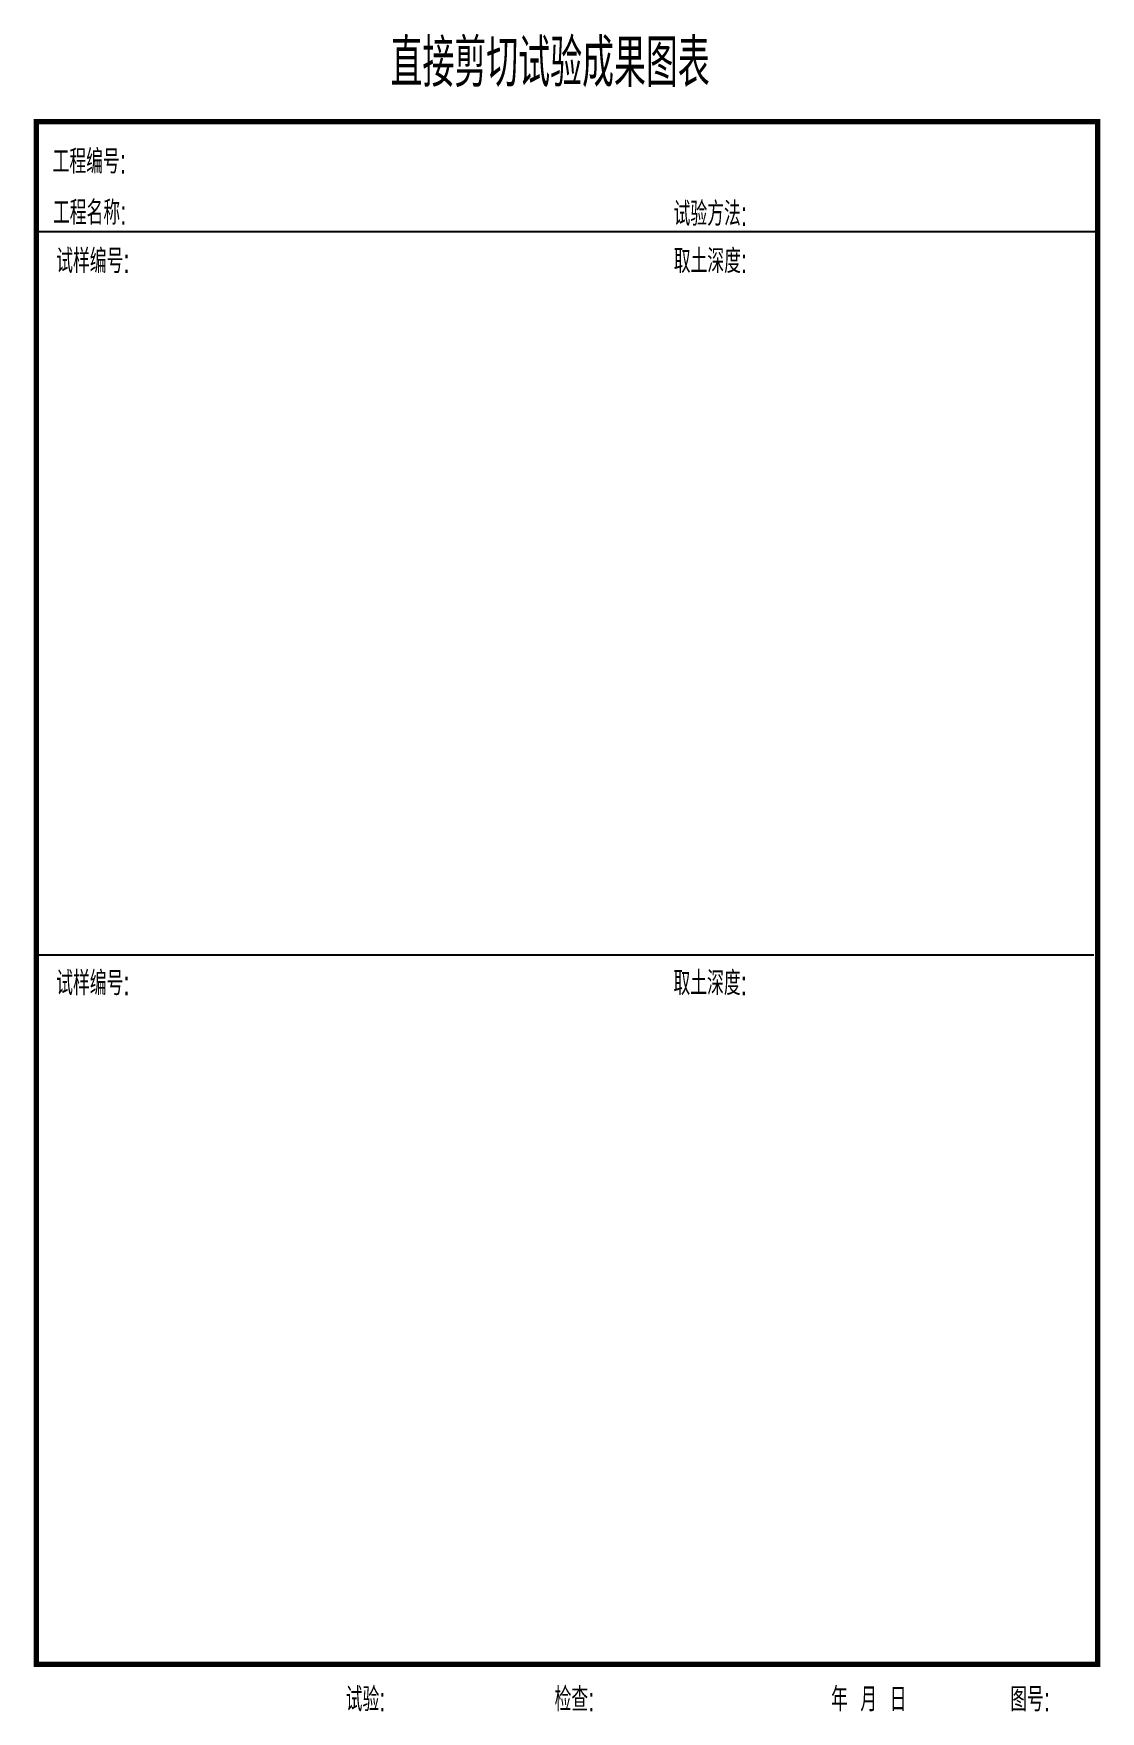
# Model space of a CAD drawing. Extents: x 24 to 202, y 4 to 284.
import ezdxf

# ---------------------------------------------------------------- set-up
doc = ezdxf.new("R2010")
doc.units = 0
doc.header["$MEASUREMENT"] = 0
doc.layers.get('0').update_dxf_attribs({"linetype": 'CONTINUOUS'})
doc.styles.add('HZ', font='comfont.shx', dxfattribs={"width": 0.7, "bigfont": 'hztxt.shx'})
doc.styles.add('KONGXIN', font='txt.shx', dxfattribs={"width": 0.7, "bigfont": 'st64f.shx'})

msp = doc.modelspace()

# ---------------------------------------------------------------- linework, layer by layer
for p, q in [((25, 251), (201, 251)), ((24.3, 130.41), (200.77, 130.41))]:
    msp.add_line(p, q)
at = {"const_width": 0.9}
msp.add_lwpolyline([(24.5, 269.28), (201.43, 269.28), (201.43, 12.16), (24.5, 12.16)], close=True, dxfattribs=at)

# ---------------------------------------------------------------- texts
at = {"width": 0.7}
for s, height, style, p in [('直接剪切试验成果图表', 8, 'KONGXIN', (83.55, 275.08)), ('工程编号:', 4, 'HZ', (27.22, 260.64)), ('工程名称:', 4, 'HZ', (27.28, 252.11)), ('试验方法:', 4, 'HZ', (130.73, 251.92)), ('试样编号:', 4, 'HZ', (27.82, 244.04)), ('取土深度:', 4, 'HZ', (130.76, 244.04)), ('试样编号:', 4, 'HZ', (27.82, 123.67)), ('取土深度:', 4, 'HZ', (130.71, 123.68)), ('试验:', 4, 'HZ', (76.07, 4.29)), ('检查:', 4, 'HZ', (110.89, 4.29)), ('年  月  日  ', 4, 'HZ', (156.98, 4.29)), ('图号:', 4, 'HZ', (186.84, 4.29))]:
    msp.add_text(s, height=height, dxfattribs=dict(at, style=style)).set_placement(p)

doc.saveas('drawing.dxf')
